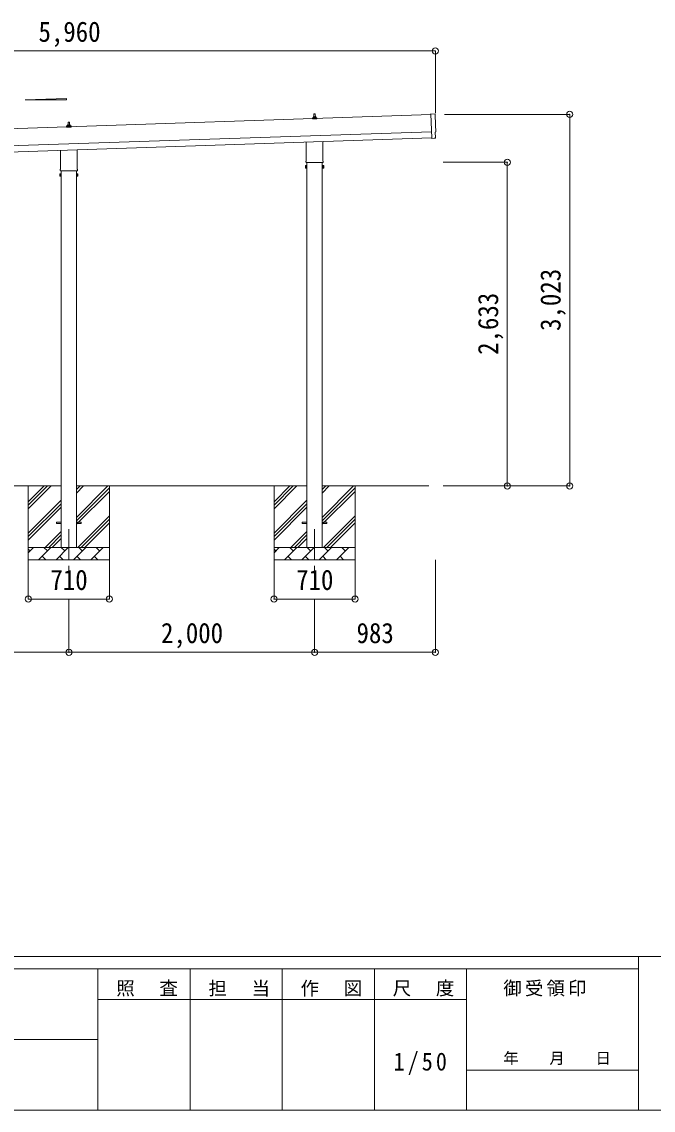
# Model space of a CAD drawing. Units: millimetres at full size, sheet at 1:50; some dimension numbers follow another scale. Extents: x -14053 to 14053, y -9700 to 9700.
# Drawn here: x 3882 to 9022, y -9700 to -845 of the extents above; entities that cross this region are included whole.
import ezdxf
from ezdxf.enums import TextEntityAlignment as Align

# ---------------------------------------------------------------- set-up
doc = ezdxf.new("R2010")
doc.units = ezdxf.units.MM
doc.header["$LTSCALE"] = 50
doc.header["$PDMODE"] = 32
doc.header["$PDSIZE"] = 50
doc.linetypes.add('CHAIN1', pattern=[8, 5, -1, 1, -1])
for name, color, linetype, lineweight in [('0-0_0', 7, 'Continuous', 9), ('0-1_Defpoints', 4, 'Continuous', 9), ('0-6_PARTS1', 6, 'Continuous', 9), ('F-0', 7, 'Continuous', 9)]:
    doc.layers.add(name, color=color, linetype=linetype, lineweight=lineweight)
doc.styles.add('ＭＳ ゴシック', font='')
doc.styles.get('ＭＳ ゴシック').set_extended_font_data('MS Gothic')

msp = doc.modelspace()

# ---------------------------------------------------------------- linework, layer by layer
at = {"layer": '0-0_0'}
for p, q in [((4203.27, -4621.86), (2328.27, -4621.86)), ((3935.77, -4621.86), (3935.77, -5221.86)), ((3935.77, -4806.91), (4120.82, -4621.86)), ((3935.77, -4778.63), (4092.54, -4621.86)), ((3935.77, -4750.34), (4064.25, -4621.86)), ((4328.27, -4876.96), (4583.37, -4621.86)), ((4328.27, -4678.97), (4385.38, -4621.86)), ((4328.27, -4650.68), (4357.09, -4621.86)), ((6203.27, -4621.86), (4328.27, -4621.86)), ((4328.27, -4905.24), (4595.77, -4637.74)), ((4328.27, -4933.53), (4595.77, -4666.03)), ((4595.77, -4621.86), (4595.77, -5221.86)), ((5935.77, -4621.86), (5935.77, -5221.86)), ((5935.77, -4806.91), (6120.82, -4621.86)), ((5935.77, -4778.63), (6092.54, -4621.86)), ((5935.77, -4750.34), (6064.25, -4621.86)), ((6328.27, -4876.96), (6583.37, -4621.86)), ((6328.27, -4678.97), (6385.38, -4621.86)), ((6328.27, -4650.68), (6357.09, -4621.86)), ((7194.2, -4621.86), (6328.27, -4621.86)), ((6328.27, -4905.24), (6595.77, -4637.74)), ((6328.27, -4933.53), (6595.77, -4666.03)), ((6595.77, -4621.86), (6595.77, -5221.86)), ((3935.77, -5004.9), (4203.27, -4737.4)), ((3935.77, -5033.18), (4203.27, -4765.68)), ((5935.77, -5004.9), (6203.27, -4737.4)), ((5935.77, -5033.18), (6203.27, -4765.68)), ((3935.77, -5061.47), (4203.27, -4793.97)), ((4337.93, -5121.86), (4595.77, -4864.02)), ((5935.77, -5061.47), (6203.27, -4793.97)), ((6337.93, -5121.86), (6595.77, -4864.02)), ((4366.21, -5121.86), (4595.77, -4892.3)), ((4394.49, -5121.86), (4595.77, -4920.59)), ((6366.21, -5121.86), (6595.77, -4892.3)), ((6394.49, -5121.86), (6595.77, -4920.59)), ((4073.37, -5121.86), (4203.27, -4991.96)), ((4101.65, -5121.86), (4203.27, -5020.24)), ((6073.37, -5121.86), (6203.27, -4991.96)), ((6101.65, -5121.86), (6203.27, -5020.24)), ((3935.77, -5121.86), (4595.77, -5121.86)), ((3935.77, -5164.75), (3978.66, -5121.86)), ((4020.08, -5221.86), (4120.08, -5121.86)), ((4091.53, -5150.41), (4062.98, -5121.86)), ((4129.94, -5121.86), (4203.27, -5048.53)), ((4161.5, -5221.86), (4261.5, -5121.86)), ((4232.95, -5150.41), (4204.4, -5121.86)), ((4302.93, -5221.86), (4402.93, -5121.86)), ((4374.37, -5150.41), (4345.82, -5121.86)), ((4444.35, -5221.86), (4544.35, -5121.86)), ((4515.79, -5150.41), (4487.24, -5121.86)), ((4592.48, -5121.86), (4595.77, -5118.58)), ((5935.77, -5121.86), (6595.77, -5121.86)), ((5935.77, -5164.75), (5978.66, -5121.86)), ((6020.08, -5221.86), (6120.08, -5121.86)), ((6091.53, -5150.41), (6062.98, -5121.86)), ((6129.94, -5121.86), (6203.27, -5048.53)), ((6161.5, -5221.86), (6261.5, -5121.86)), ((6232.95, -5150.41), (6204.4, -5121.86)), ((6302.93, -5221.86), (6402.93, -5121.86)), ((6374.37, -5150.41), (6345.82, -5121.86)), ((6444.35, -5221.86), (6544.35, -5121.86)), ((6515.79, -5150.41), (6487.24, -5121.86)), ((6592.48, -5121.86), (6595.77, -5118.58)), ((3950.11, -5150.41), (3935.77, -5136.07)), ((4595.77, -5221.86), (3935.77, -5221.86)), ((4048.64, -5193.31), (4077.19, -5221.86)), ((4190.06, -5193.31), (4218.61, -5221.86)), ((4331.48, -5193.31), (4360.03, -5221.86)), ((4472.9, -5193.31), (4501.45, -5221.86)), ((5950.11, -5150.41), (5935.77, -5136.07)), ((6595.77, -5221.86), (5935.77, -5221.86)), ((6048.64, -5193.31), (6077.19, -5221.86)), ((6190.06, -5193.31), (6218.61, -5221.86)), ((6331.48, -5193.31), (6360.03, -5221.86)), ((6472.9, -5193.31), (6501.45, -5221.86))]:
    msp.add_line(p, q, dxfattribs=at)
at = {"layer": '0-1_Defpoints'}
for p, q in [((7213.13, -1600.25), (1320.12, -1796.68)), ((4259.77, -1685.93), (4260.5, -1662.41)), ((4261.49, -1661.43), (4270.04, -1661.43)), ((4271.04, -1662.41), (4271.77, -1685.93)), ((6247.52, -1634.76), (6247.52, -1627.05)), ((6284.02, -1634.76), (6247.52, -1634.76)), ((6247.9, -1626.26), (6283.64, -1626.26)), ((6248.28, -1626.08), (6255, -1624.45)), ((6255.39, -1624.26), (6276.15, -1624.26)), ((6255.77, -1623.48), (6255.77, -1619.26)), ((6256.77, -1619.26), (6274.77, -1619.26)), ((6259.77, -1619.26), (6260.5, -1595.74)), ((6261.49, -1594.76), (6270.04, -1594.76)), ((6271.04, -1595.74), (6271.77, -1619.26)), ((6275.77, -1623.48), (6275.77, -1619.26)), ((6283.25, -1626.08), (6276.53, -1624.45)), ((6284.02, -1634.76), (6284.02, -1627.05)), ((7212.96, -1595.16), (7219.56, -1792.91)), ((7244.57, -1595.76), (7212.96, -1595.16)), ((1324.79, -1936.6), (7217.8, -1740.17)), ((4247.52, -1701.43), (4247.52, -1693.72)), ((4284.02, -1701.43), (4247.52, -1701.43)), ((4247.9, -1692.93), (4283.64, -1692.93)), ((4248.28, -1692.75), (4255, -1691.12)), ((4255.39, -1690.93), (4276.15, -1690.93)), ((4255.77, -1690.15), (4255.77, -1685.93)), ((4256.77, -1685.93), (4274.77, -1685.93)), ((4275.77, -1690.15), (4275.77, -1685.93)), ((4283.25, -1692.75), (4276.53, -1691.12)), ((4284.02, -1701.43), (4284.02, -1693.72)), ((7247.29, -1742.57), (7247.89, -1742.55)), ((7248.85, -1789.58), (7247.29, -1742.57)), ((1326.45, -1986.57), (7219.46, -1790.14)), ((6197.47, -1978.75), (6197.47, -1824.21)), ((6334.07, -1819.65), (6334.07, -1978.75)), ((7219.56, -1792.91), (7219.59, -1793.91)), ((7237.77, -1792.4), (7219.59, -1793.91)), ((7238.46, -1793), (7237.77, -1792.4)), ((7239.21, -1793.25), (7246.11, -1792.66)), ((4197.47, -2045.42), (4197.47, -1890.87)), ((4334.07, -1886.32), (4334.07, -2045.42)), ((6191.77, -2017.03), (6192.53, -2015.71)), ((6191.77, -2017.03), (6191.77, -2034.03)), ((6191.77, -2034.03), (6192.53, -2035.34)), ((6198.77, -2015.71), (6192.53, -2015.71)), ((6198.77, -2020.62), (6192.53, -2020.62)), ((6198.77, -2030.43), (6192.53, -2030.43)), ((6198.77, -2035.34), (6192.53, -2035.34)), ((6195.77, -1987.53), (6195.77, -1982.03)), ((6333.71, -1991.03), (6197.83, -1991.03)), ((6198.77, -2035.34), (6198.77, -2015.71)), ((6198.77, -2016.33), (6201.27, -2016.33)), ((6198.77, -2034.73), (6198.77, -2016.33)), ((6201.27, -2034.73), (6198.77, -2034.73)), ((6201.27, -2015.03), (6203.27, -2015.03)), ((6201.27, -2036.03), (6201.27, -2015.03)), ((6203.27, -2036.03), (6201.27, -2036.03)), ((6203.27, -1991.03), (6203.27, -5121.86)), ((6203.27, -2015.03), (6203.27, -2036.03)), ((6328.27, -5121.86), (6328.27, -1991.03)), ((6328.27, -2015.03), (6328.27, -2036.03)), ((6330.27, -2015.03), (6328.27, -2015.03)), ((6328.27, -2036.03), (6330.27, -2036.03)), ((6330.27, -2036.03), (6330.27, -2015.03)), ((6332.77, -2016.33), (6330.27, -2016.33)), ((6330.27, -2034.73), (6332.77, -2034.73)), ((6332.77, -2015.71), (6339.01, -2015.71)), ((6332.77, -2035.34), (6332.77, -2015.71)), ((6332.77, -2034.73), (6332.77, -2016.33)), ((6332.77, -2020.62), (6339.01, -2020.62)), ((6332.77, -2030.43), (6339.01, -2030.43)), ((6332.77, -2035.34), (6339.01, -2035.34)), ((6335.77, -1982.03), (6335.77, -1987.53)), ((6339.77, -2017.03), (6339.01, -2015.71)), ((6339.77, -2034.03), (6339.01, -2035.34)), ((6339.77, -2017.03), (6339.77, -2034.03)), ((4191.77, -2083.69), (4192.53, -2082.38)), ((4191.77, -2083.69), (4191.77, -2100.69)), ((4191.77, -2100.69), (4192.53, -2102.01)), ((4198.77, -2082.38), (4192.53, -2082.38)), ((4198.77, -2087.29), (4192.53, -2087.29)), ((4198.77, -2097.1), (4192.53, -2097.1)), ((4198.77, -2102.01), (4192.53, -2102.01)), ((4195.77, -2054.19), (4195.77, -2048.69)), ((4333.71, -2057.69), (4197.83, -2057.69)), ((4198.77, -2102.01), (4198.77, -2082.38)), ((4198.77, -2082.99), (4201.27, -2082.99)), ((4198.77, -2101.39), (4198.77, -2082.99)), ((4201.27, -2101.39), (4198.77, -2101.39)), ((4201.27, -2081.69), (4203.27, -2081.69)), ((4201.27, -2102.69), (4201.27, -2081.69)), ((4203.27, -2102.69), (4201.27, -2102.69)), ((4203.27, -2057.69), (4203.27, -5121.86)), ((4203.27, -2081.69), (4203.27, -2102.69)), ((4328.27, -5121.86), (4328.27, -2057.69)), ((4328.27, -2081.69), (4328.27, -2102.69)), ((4330.27, -2081.69), (4328.27, -2081.69)), ((4328.27, -2102.69), (4330.27, -2102.69)), ((4330.27, -2102.69), (4330.27, -2081.69)), ((4332.77, -2082.99), (4330.27, -2082.99)), ((4330.27, -2101.39), (4332.77, -2101.39)), ((4332.77, -2082.38), (4339.01, -2082.38)), ((4332.77, -2102.01), (4332.77, -2082.38)), ((4332.77, -2101.39), (4332.77, -2082.99)), ((4332.77, -2087.29), (4339.01, -2087.29)), ((4332.77, -2097.1), (4339.01, -2097.1)), ((4332.77, -2102.01), (4339.01, -2102.01)), ((4335.77, -2048.69), (4335.77, -2054.19)), ((4339.77, -2083.69), (4339.01, -2082.38)), ((4339.77, -2100.69), (4339.01, -2102.01)), ((4339.77, -2083.69), (4339.77, -2100.69)), ((4165.77, -4917.36), (4203.27, -4917.36)), ((4165.77, -4926.36), (4165.77, -4917.36)), ((4165.77, -4926.36), (4203.27, -4926.36)), ((4328.27, -4917.36), (4365.77, -4917.36)), ((4328.27, -4926.36), (4365.77, -4926.36)), ((4365.77, -4926.36), (4365.77, -4917.36)), ((6165.77, -4917.36), (6203.27, -4917.36)), ((6165.77, -4926.36), (6165.77, -4917.36)), ((6165.77, -4926.36), (6203.27, -4926.36)), ((6328.27, -4917.36), (6365.77, -4917.36)), ((6328.27, -4926.36), (6365.77, -4926.36)), ((6365.77, -4926.36), (6365.77, -4917.36))]:
    msp.add_line(p, q, dxfattribs=at)
at = {"layer": '0-1_Defpoints', "color": 7, "linetype": 'CHAIN1'}
for p, q in [((4265.77, -4971.86), (4265.77, -5363.55)), ((6265.77, -4971.86), (6265.77, -5366.86))]:
    msp.add_line(p, q, dxfattribs=at)
at = {"layer": '0-1_Defpoints'}
msp.add_lwpolyline([(3910.45, -1481.67), (4246.45, -1469.26), (4246.45, -1481.67)], close=True, dxfattribs=at)
for centre, radius, start, end in [((4261.49, -1662.43), 1, 90, 178.60509), ((4270.04, -1662.43), 1, 1.39491, 90), ((6248.52, -1627.05), 1, 103.62699, 180), ((6254.77, -1623.48), 1, 283.62699, 0), ((6259.85, -1619.9), 4.13, 90, 171.17633), ((6256.77, -1620.26), 1, 90, 180), ((6261.49, -1595.76), 1, 90, 178.60509), ((6269.1, -1619.26), 4.83, 133.60282, 180), ((6262.44, -1619.26), 4.83, 0, 46.39718), ((6270.04, -1595.76), 1, 1.39491, 90), ((6271.68, -1619.9), 4.13, 8.82367, 90), ((6274.77, -1620.26), 1, 0, 90), ((6276.77, -1623.48), 1, 180, 256.37301), ((6283.02, -1627.05), 1, 0, 76.37301), ((4248.52, -1693.72), 1, 103.62699, 180), ((4254.77, -1690.15), 1, 283.62699, 0), ((4259.85, -1686.57), 4.13, 90, 171.17633), ((4256.77, -1686.93), 1, 90, 180), ((4269.1, -1685.93), 4.83, 133.60282, 180), ((4262.44, -1685.93), 4.83, 0, 46.39718), ((4271.68, -1686.57), 4.13, 8.82367, 90), ((4274.77, -1686.93), 1, 0, 90), ((4276.77, -1690.15), 1, 180, 256.37301), ((4283.02, -1693.72), 1, 0, 76.37301), ((6196.11, -2018.17), 4.34, 145.61575, 214.38425), ((6196.11, -2032.89), 4.34, 145.61575, 214.38425), ((6208.01, -2025.53), 16.24, 162.41205, 197.58795), ((6199.77, -1982.03), 4, 125.09963, 180), ((6199.77, -1987.53), 4, 180, 194.47751), ((6199.77, -1987.53), 4, 194.47751, 241.04498), ((6331.77, -1987.53), 4, 298.95502, 345.52249), ((6331.77, -1982.03), 4, 0, 54.90037), ((6331.77, -1987.53), 4, 345.52249, 0), ((6335.42, -2018.17), 4.34, 325.61575, 34.38425), ((6323.53, -2025.53), 16.24, 342.41205, 17.58795), ((6335.42, -2032.89), 4.34, 325.61575, 34.38425), ((4196.11, -2084.83), 4.34, 145.61575, 214.38425), ((4196.11, -2099.55), 4.34, 145.61575, 214.38425), ((4208.01, -2092.19), 16.24, 162.41205, 197.58795), ((4199.77, -2048.69), 4, 125.09963, 180), ((4199.77, -2054.19), 4, 180, 194.47751), ((4199.77, -2054.19), 4, 194.47751, 241.04498), ((4331.77, -2054.19), 4, 298.95502, 345.52249), ((4331.77, -2048.69), 4, 0, 54.90037), ((4331.77, -2054.19), 4, 345.52249, 0), ((4335.42, -2084.83), 4.34, 325.61575, 34.38425), ((4323.53, -2092.19), 16.24, 342.41205, 17.58795), ((4335.42, -2099.55), 4.34, 325.61575, 34.38425)]:
    msp.add_arc(centre, radius, start, end, dxfattribs=at)
for centre, major_axis, ratio, start_param, end_param in [((7244.52, -1598.76), (3, 0.1), 0.99863, 6.2683889, 7.8016218), ((12010.08, -1510.37), (-4760.73, -158.69), 0.99863, 6.2683889, 6.2976778), ((7247.74, -1738.16), (4.4, 0.15), 0.99863, 4.712389, 6.2976778), ((7239.12, -1792.26), (0.75, -0.666), 0.9974, 4.712389, 5.5252311), ((7245.85, -1789.67), (2.25, -2), 0.9974, 5.5252311, 7.0411395)]:
    msp.add_ellipse(centre, major_axis=major_axis, ratio=ratio, start_param=start_param, end_param=end_param, dxfattribs=at)
at = {"layer": '0-6_PARTS1'}
for p, q in [((1288.77, -1082.84), (7248.77, -1082.84)), ((7248.77, -1082.84), (7248.77, -1589.8)), ((8342.3, -1598.85), (7322.65, -1598.85)), ((8342.3, -4621.86), (8342.3, -1598.85)), ((7834.34, -1988.83), (7310.88, -1988.83)), ((7834.34, -4621.86), (7834.34, -1988.83)), ((7834.34, -4621.86), (7310.88, -4621.86)), ((8342.3, -4621.86), (7322.65, -4621.86)), ((3935.77, -5541.98), (3935.77, -5221.86)), ((4595.77, -5541.98), (4595.77, -5221.86)), ((5935.77, -5541.98), (5935.77, -5221.86)), ((6595.77, -5541.98), (6595.77, -5221.86)), ((7248.77, -5974.41), (7248.77, -5221.86)), ((3935.77, -5541.98), (4595.77, -5541.98)), ((4265.77, -5974.41), (4265.77, -5541.98)), ((5935.77, -5541.98), (6595.77, -5541.98)), ((6265.77, -5974.41), (6265.77, -5541.98)), ((2265.77, -5974.41), (4265.77, -5974.41)), ((4265.77, -5974.41), (6265.77, -5974.41)), ((6265.77, -5974.41), (7248.77, -5974.41))]:
    msp.add_line(p, q, dxfattribs=at)
for p in [(7248.77, -1082.84), (8342.3, -1598.85), (7834.34, -1988.83), (7834.34, -4621.86), (8342.3, -4621.86), (3935.77, -5541.98), (4595.77, -5541.98), (5935.77, -5541.98), (6595.77, -5541.98), (4265.77, -5974.41), (6265.77, -5974.41), (7248.77, -5974.41)]:
    msp.add_point(p, dxfattribs=at)
at = {"layer": 'F-0', "color": 5, "lineweight": 5}
for p, q in [((-14053.43, -8450), (13346.57, -8450)), ((8901.98, -8450), (8901.98, -9700)), ((-14053.43, -8550), (8901.98, -8550)), ((4501.97, -8550), (4501.97, -9700)), ((5251.97, -8550), (5251.97, -9700)), ((6001.97, -8550), (6001.97, -9700)), ((6751.97, -8550), (6751.97, -9700)), ((7501.97, -8550), (7501.97, -9700)), ((4501.97, -8800), (7501.97, -8800)), ((-5748.03, -9125), (4501.97, -9125)), ((7501.97, -9375), (8901.98, -9375)), ((-14053.43, -9700), (13346.57, -9700))]:
    msp.add_line(p, q, dxfattribs=at)

# ---------------------------------------------------------------- texts
at = {"layer": '0-6_PARTS1', "color": 7, "style": 'ＭＳ ゴシック', "width": 0.9}
for s, p in [('5,960', (4018.77, -1057.84)), ('710', (4115.77, -5516.98)), ('710', (6115.77, -5516.98)), ('2,000', (5015.77, -5949.41)), ('983', (6607.27, -5949.41))]:
    msp.add_text(s, height=165, dxfattribs=at).set_placement(p, align=Align.BOTTOM_LEFT)
for s, p in [('3,023', (8317.3, -3360.35)), ('2,633', (7809.34, -3555.34))]:
    msp.add_text(s, height=165, rotation=90, dxfattribs=at).set_placement(p, align=Align.BOTTOM_LEFT)
at = {"layer": 'F-0', "style": 'ＭＳ ゴシック'}
msp.add_text('年\u3000\u3000月\u3000\u3000日', height=91.64, dxfattribs=at).set_placement((7801.98, -9350), align=Align.BOTTOM_LEFT)
at = {"layer": 'F-0', "attachment_point": 7, "style": 'ＭＳ ゴシック'}
for s, insert, char_height in [('\\T1.17;照\u3000査', (4651.98, -8775), 110), ('\\T1.17;担\u3000当', (5401.98, -8775), 110), ('\\T1.17;作\u3000図', (6151.97, -8775), 110), ('\\T1.17;尺\u3000度', (6901.98, -8775), 110), ('\\T1.17;御受領印', (7801.97, -8775), 110), ('\\T1.28;\\W0.9;1/50', (6908.22, -9412.5), 146.6)]:
    msp.add_mtext(s, dxfattribs=dict(at, insert=insert, char_height=char_height))

doc.saveas('drawing.dxf')
